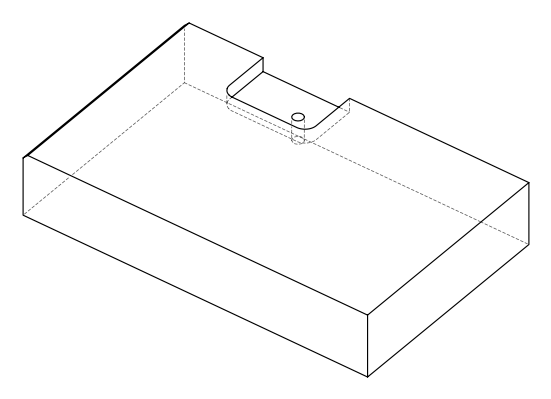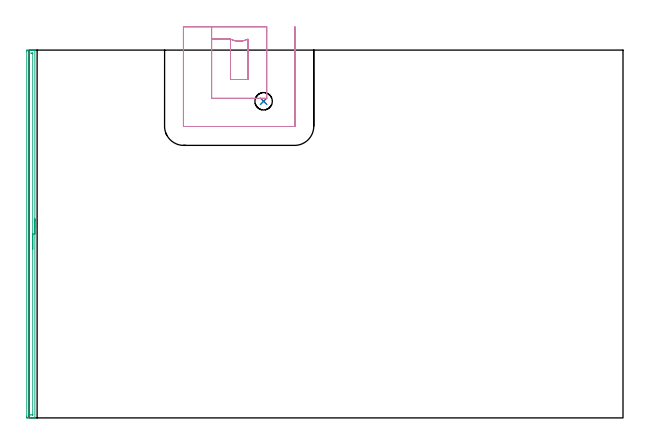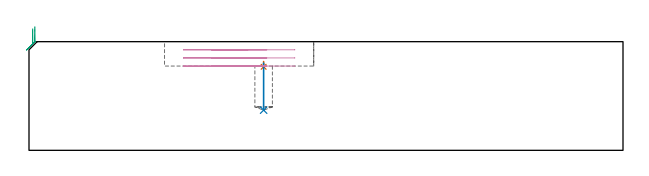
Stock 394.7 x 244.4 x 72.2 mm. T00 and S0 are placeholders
(PLAN: 4 operations, 3 tool changes, 7.7 min)
(1 SPOT_DRILL | STEP1POCKET | NXT0321_9005460120000 | 0.03 min | 1726 mm3)
(2 DRILL_BLIND_HOLE_INTO_CENTER | STEP1POCKET | NXT0301_087 | 0.13 min | 3025 mm3)
(3 AREA_MILL | FG_CHAMFER_SURFACE | UGT0205_001 | 4.1 min | 3564 mm3)
(4 MILL_SLOT | SLOT_PARTIAL_RECTANGULAR | UGT0201_107 | Follow Part, ap 6.25, ae 75% | 3.39 min | 98712 mm3)
(TOOL NXT0321_9005460120000 | NC Spot Drill, 142deg, 12mm, Carbide, Uncoated | D12 PA142 FL30 Z2)
(TOOL NXT0301_087 | Carbide Drill 11.6mm [860.1-1160-058A1-MM 2214] | D11.6 PA140 FL72 Z2)
(TOOL UGT0205_001 | Chamfer Mill 20 x 3 x 45 deg. | D20 FL50 Z2)
(TOOL UGT0201_107 | End Mill 25 mm | D25 FL25 Z2)
(OP 1 SPOT_DRILL)
G17 G21 G94 G90
T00 M6
G54
G17 G0 G90 X155.9 Y210.4 S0 M3
G43 Z82.2 H0
G94 G81 G98 Z55.501 F250. R59.
G80
M5
M2
(OP 2 DRILL_BLIND_HOLE_INTO_CENTER)
G17 G21 G94 G90
T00 M6
G54
G17 G0 G90 X155.9 Y210.4 S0 M3
G43 Z82.2 H1
G94 G81 G98 Z26.7 F250. R58.
G80
M5
M2
(OP 3 AREA_MILL)
G17 G21 G94 G90
T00 M6
G54
G17 G0 G90 X3.9 Y132.2 S1061 M3
G43 Z82.2 H0
G94 G1 Y132.162 Z81.328 F250.
Y132.048 Z80.463
Y131.859 Z79.612
Y131.597 Z78.78
Y131.263 Z77.974
Y130.86 Z77.2
Y130.392 Z76.464
Y129.86 Z75.772
Y129.271 Z75.129
Y128.628 Z74.539
Y127.936 Z74.008
Y127.2 Z73.54
Y126.426 Z73.137
Y125.62 Z72.803
Y124.788 Z72.541
Y123.937 Z72.352
Y123.072 Z72.238
Y122.2 Z72.2
Y0.179
X3.897 Y0.009 Z72.188
X3.882 Y0.007 Z72.173
X3.508 Y0. Z71.807
X3.235 Z71.535
X2.526 Z70.821
X1.288 Z69.585
X0.758 Z69.053
X0.139 Z68.434
X-1.01 Y0.001 Z67.286
X-1.248 Y0.004 Z67.048
X-1.491 Y0.009 Z66.805
X-1.495 Y0.137 Z66.803
X-1.499 Y0.626 Z66.801
X-1.5 Y1.121 Z66.8
Y243.375
X-1.499 Y243.774 Z66.801
X-1.495 Y244.263 Z66.803
X-1.491 Y244.391 Z66.805
X-1.01 Y244.4 Z67.286
X0.758 Z69.053
X2.172 Z70.468
X2.526 Z70.821
X3.235 Z71.535
X3.508 Z71.807
X3.882 Y244.392 Z72.173
X3.904 Y244.39 Z72.195
X3.9 Y244.225 Z72.2
Y122.2
X2.486 Z70.786
X2.485 Y2.094 Z70.785
X2.484 Y2.041 Z70.784
X2.482 Y2.016 Z70.782
X2.48 Y2.011 Z70.78
X2.46 Y2.008 Z70.76
X2.05 Y2.001 Z70.35
X0.758 Z69.058
X0.281 Y2.002 Z68.581
X0.036 Y2.01 Z68.336
X-0.079 Y2.016 Z68.221
X-0.085 Y2.372 Z68.215
Y2.414
Y242.306
X-0.084 Y242.359 Z68.216
X-0.082 Y242.384 Z68.218
X-0.08 Y242.389 Z68.22
X-0.06 Y242.392 Z68.24
X0.35 Y242.399 Z68.65
X1.642 Z69.942
X2.119 Y242.398 Z70.419
X2.364 Y242.39 Z70.664
X2.479 Y242.384 Z70.779
X2.485 Y242.028 Z70.785
Y241.986
X2.486 Y122.2 Z70.786
Y121.328 Z70.824
Y120.464 Z70.938
Y119.612 Z71.126
Y118.78 Z71.389
Y117.974 Z71.723
Y117.2 Z72.125
Y116.464 Z72.594
Y115.772 Z73.125
Y115.129 Z73.715
Y114.54 Z74.358
Y114.009 Z75.05
Y113.54 Z75.786
Y113.137 Z76.559
Y112.803 Z77.365
Y112.541 Z78.197
Y112.352 Z79.049
Y112.238 Z79.914
Y112.2 Z80.786
G0 Z82.2
M5
M2
(OP 4 MILL_SLOT)
G17 G21 G94 G90
T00 M6
G54
G17 G0 G90 X121.35 Y259.9 S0 M3
G43 Z82.2 H0
Z66.8
G94 G1 Y256.9 F250.
Y251.619 F500.
X133.85
G3 X145.45 Y251.619 R12.5
G1 Y224.85
X133.85
Y251.619
X121.35
Y212.35
X157.95
Y256.9
Y259.9 F250.
X102.6
Y256.9
Y193.8 F500.
G3 X102.8 Y193.6 R0.2
G1 X176.5
G3 X176.7 Y193.8 R0.2
G1 Y256.9
Y259.9 F250.
G0 X121.35 Z61.4
G1 Y256.9
Y251.619 F500.
X133.85
G3 X145.45 Y251.619 R12.5
G1 Y224.85
X133.85
Y251.619
X121.35
Y212.35
X157.95
Y256.9
Y259.9 F250.
X102.6
Y256.9
Y193.8 F500.
G3 X102.8 Y193.6 R0.2
G1 X176.5
G3 X176.7 Y193.8 R0.2
G1 Y256.9
Y259.9 F250.
G0 X121.35 Z56.
G1 Y256.9
Y251.619 F500.
X133.85
G3 X145.45 Y251.619 R12.5
G1 Y224.85
X133.85
Y251.619
X121.35
Y212.35
X157.95
Y256.9
Y259.9 F250.
X102.6
Y256.9
Y193.8 F500.
G3 X102.8 Y193.6 R0.2
G1 X176.5
G3 X176.7 Y193.8 R0.2
G1 Y256.9
Y259.9 F250.
G0 Z82.2
M5
M2
